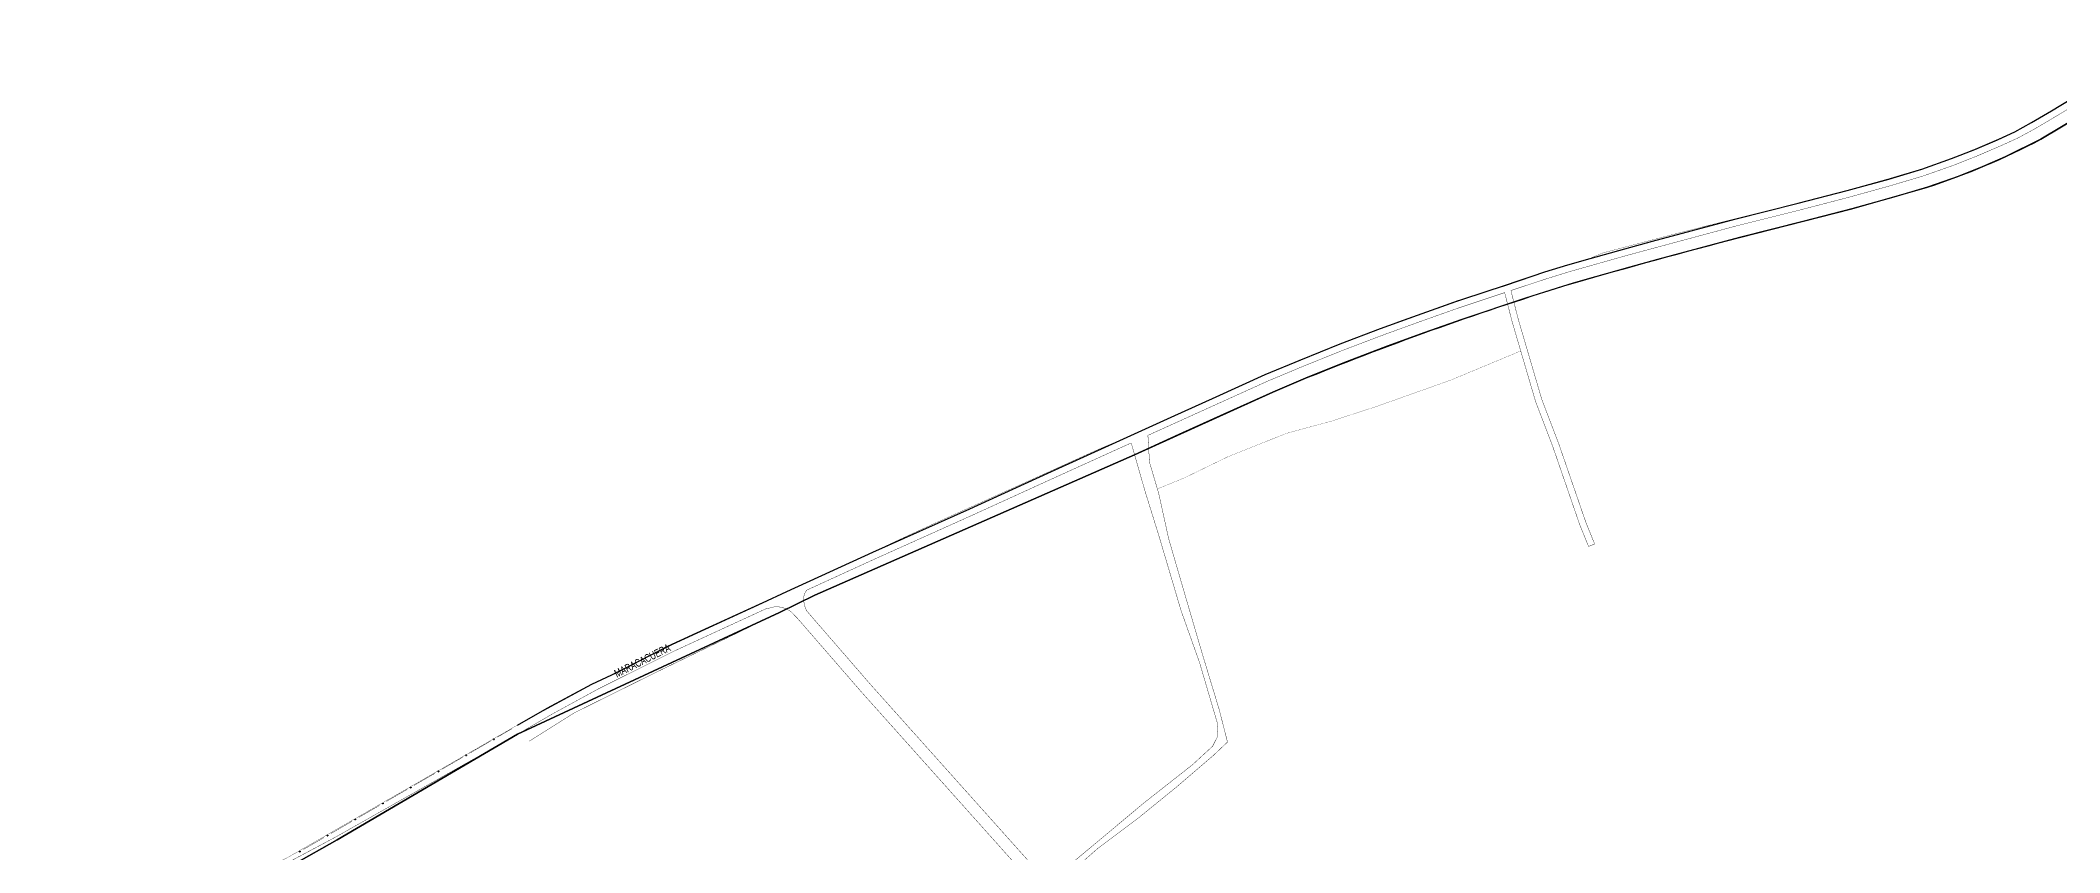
# Model space of a CAD drawing. Extents: x 203591 to 208218, y 4854879 to 4857795.
# Drawn here: x 205558 to 206567, y 4856185 to 4856591 of the extents above; entities that cross this region are included whole.
import ezdxf

# ---------------------------------------------------------------- set-up
doc = ezdxf.new("R2010")
doc.units = 0
doc.header["$LTSCALE"] = 1.5
doc.header["$MEASUREMENT"] = 0
for name, pattern in [('PHANTOMX2', [5, 2.5, -0.5, 0.5, -0.5, 0.5, -0.5]), ('TRACO_05', [11, 7, -1, 0.5, -1, 0.5, -1]), ('TRACO_15', [3, 2, -1])]:
    doc.linetypes.add(name, pattern=pattern)
for name, color, linetype in [('CD-MALHA-LOTES', 40, 'CONTINUOUS'), ('HD-VALAS-DRENOS', 170, 'CONTINUOUS'), ('LM-LIM-SETOR-FISCAL', 7, 'CONTINUOUS'), ('RU-QUADRAS', 210, 'CONTINUOUS'), ('SV-CAMINHO-TRILHA', 20, 'CONTINUOUS'), ('SV-EIXO-ROD-ESTR', 7, 'CONTINUOUS'), ('SV-EST-M-N-PAV', 1, 'PHANTOMX2'), ('SV-EST-MUNIC-PAV', 20, 'CONTINUOUS'), ('SV-TXT-MUNIC-PAV', 20, 'CONTINUOUS')]:
    doc.layers.add(name, color=color, linetype=linetype)
doc.styles.add('ARIAL', font='ARIAL.TTF')
doc.linetypes.add('Limite', pattern='A,20,-3,[130,ltypeshp.shx,S=6.35,R=0,X=0,Y=0],-3,20', length=46)

msp = doc.modelspace()

# ---------------------------------------------------------------- linework, layer by layer
at = {"layer": 'CD-MALHA-LOTES', "linetype": 'Continuous', "flags": 128}
msp.add_lwpolyline([(206578.5, 4856553.42), (206557.96, 4856541.16), (206540.09, 4856532.25), (206528.51, 4856527.29), (206516.59, 4856522.57), (206501.28, 4856517.16), (206484.48, 4856512.15), (206463.47, 4856506.32), (206438.93, 4856499.93), (206407.27, 4856492.01), (206366.24, 4856480.96), (206352.52, 4856477.25), (206335.22, 4856472.35), (206324.14, 4856469.23), (206312.91, 4856465.75), (206300.29, 4856461.6), (206268.52, 4856451.01), (206249.49, 4856444.27), (206231.14, 4856437.62), (206211.15, 4856430.02), (206191.54, 4856422.12), (206173.94, 4856414.76), (206149.55, 4856403.73), (206127.06, 4856393.54), (206104.89, 4856383.35), (205945.09, 4856313.2), (205927.32, 4856304.53), (205796.4, 4856243.75), (205706.25, 4856190.98), (205684.36, 4856178.6)], dxfattribs=at)
at = {"layer": 'HD-VALAS-DRENOS', "linetype": 'TRACO_05', "const_width": 0.18, "flags": 128}
msp.add_lwpolyline([(205927.318761, 4856304.528489), (205866.143556, 4856274.891322), (205824.698267, 4856254.342558), (205802.29262, 4856240.237806)], dxfattribs=at)
at = {"layer": 'LM-LIM-SETOR-FISCAL', "linetype": 'Limite', "ltscale": 0.1, "const_width": 0.13, "flags": 128}
msp.add_lwpolyline([(205796.415, 4856248.315), (205682.51, 4856182.65), (205659.3, 4856170.51), (205621.44, 4856158.01), (205507.35, 4856123.37), (205407.36, 4856092.31), (205394.74, 4856089.5), (205362.25, 4856082.61), (205354.69, 4856080.34), (205337.55, 4856076.77), (205289.87, 4856073.56), (205229.36, 4856070.3), (205219.27, 4856069.56), (205147.92, 4856065.7), (205113.32, 4856064.4), (205090.92, 4856063.16), (205009.9, 4856058.92), (204851.88, 4856050.7), (204687.08, 4856042.13), (204637.14, 4856038.78), (204603.03, 4856036.66), (204553.89, 4856035.32), (204520.66, 4856035.13), (204502.57, 4856037.61), (204484.57, 4856041.23), (204412.67, 4856060.75), (204330.68, 4856083.79), (204299.16, 4856093.11), (204270.41, 4856101.78), (204253.26, 4856107.22), (204244.69, 4856110.17), (204218.41, 4856111.79), (204202.69, 4856112.17), (204189.55, 4856111.98), (204142.89, 4856109.12), (204035.38, 4856102.27), (203993.42, 4856098.93), (203985.94, 4856098.57), (203969, 4856097.51), (203907.01, 4856092.75), (203828.45, 4856087.6), (203806.83, 4856085.89), (203745.43, 4856081.58), (203724.99, 4856080.15), (203677.22, 4856076.56), (203633.71, 4856071.22), (203591.04, 4856063.51), (203660.37, 4856023.03), (203705.27, 4855996.41), (203743.77, 4855973.31), (203818.31, 4855928.72), (203887.09, 4855887.86), (203952.66, 4855848.85), (204025, 4855805.96), (204088.2, 4855766.95), (204107.49, 4855755.62), (204177.8, 4855715.26), (204283.05, 4855651.55), (204316.3, 4855629.3), (204344.05, 4855608.74), (204359.413431, 4855596.133587), (204366.73, 4855590.13), (204395.58, 4855561.78), (204414.87, 4855540.12), (204436.53, 4855514.57), (204458.95, 4855485.04), (204486.36, 4855444.86), (204505.82, 4855416.26), (204534.16, 4855377.59), (204568.85, 4855328.27), (204604.98, 4855276.24), (204637.1, 4855229.79), (204661.77, 4855193.9), (204679.77, 4855167.91), (204703.32, 4855133.45), (204736.81, 4855084.64), (204752.67, 4855062.31), (204783.23, 4855019.37), (204803.12, 4854991.18), (204834.249649, 4854948.199642), (204845.64, 4854959.83), (204876.75, 4854964.71), (204914.35, 4854970.84), (204996.87, 4854983.31), (205090.66, 4854997.71), (205105.98, 4854999.94), (205187.94, 4855012.05), (205245.94, 4855021.11), (205272.68, 4855025.85), (205289.82, 4855028.52), (205353.63, 4855038.1), (205379.87, 4855044.32), (205380.17, 4855053.59), (205399.55, 4855054.95), (205426.54, 4855056.03), (205437.99, 4855056.62), (205499.63, 4855060.67), (205539.31, 4855063.19), (205567.09, 4855064.98), (205582.41, 4855066.09), (205635.91, 4855070), (205692.95, 4855073.42), (205739.37, 4855076.32), (205755.85, 4855076.88), (205779.09, 4855078.91), (205796.39, 4855080.33), (205832.27, 4855082.2), (205855.36, 4855083.58), (205884.96, 4855084.97), (205904.85, 4855085.43), (205945.85, 4855088.06), (205975.45, 4855089.94), (205990.04, 4855090.61), (206010.45, 4855091.62), (206021.42, 4855091.93), (206022.38, 4855094.63), (206023.19, 4855099.07), (206023.73, 4855105.32), (206023.73, 4855114.57), (206023.61, 4855122.77), (206023.73, 4855128.91), (206023.31, 4855148.74), (206059.09, 4855155.08), (206090.43, 4855139.24), (206138.56, 4855111.07), (206178.75, 4855088.19), (206206.79, 4855072.52), (206222.46, 4855062.86), (206230.38, 4855057.64), (206237.19, 4855052.51), (206245.02, 4855046.96), (206277.61, 4855028.92), (206315.11, 4855009.06), (206322.43, 4855004.94), (206334.61, 4854998.15), (206344.05, 4854991.94), (206370.01, 4854978.16), (206377.13, 4854974.52), (206383.62, 4854970.88), (206391.86, 4854965.97), (206400.96, 4854960.99), (206409.67, 4854956.24), (206418.06, 4854951.81), (206428.03, 4854946.58), (206436.74, 4854941.99), (206446.39, 4854936.45), (206454.94, 4854931.86), (206463.33, 4854927.27), (206473.94, 4854921.41), (206483.44, 4854916.66), (206493.49, 4854911.28), (206502.2, 4854906.53), (206509.16, 4854902.73), (206517.55, 4854899.17), (206528.48, 4854896), (206549.69, 4854889.67), (206564.41, 4854883.97), (206567.2, 4854879.08), (206570.83, 4854883.26), (206576.05, 4854891.17), (206582.86, 4854902.57), (206588.24, 4854910.17), (206594.1, 4854919.67), (206601.38, 4854929.09), (206611.99, 4854937.95), (206625.76, 4854949.98), (206640.32, 4854965.18), (206646.34, 4854973.73), (206650.93, 4854980.7), (206656.31, 4854989.4), (206659.8, 4854993.84), (206666.37, 4855000.56), (206674.91, 4855008.32), (206682.51, 4855016.24), (206687.1, 4855021.3), (206689.8, 4855026.21), (206695.97, 4855035.87), (206702.46, 4855046.95), (206709.74, 4855060.01), (206715.44, 4855068.88), (206721.77, 4855075.21), (206727.79, 4855082.65), (206732.22, 4855088.66), (206736.5, 4855097.05), (206739.58, 4855106.79), (206740.85, 4855116.29), (206741.17, 4855125.63), (206741.64, 4855134.02), (206741.17, 4855142.09), (206742.12, 4855150.72), (206742.75, 4855160.06), (206742.43, 4855173.36), (206743.07, 4855183.81), (206745.76, 4855192.36), (206748.45, 4855197.74), (206758.11, 4855205.5), (206768.24, 4855208.82), (206775.2, 4855210.56), (206778.84, 4855212.3), (206783.44, 4855216.26), (206786.6, 4855221.64), (206789.29, 4855225.29), (206792.14, 4855229.4), (206795.63, 4855232.73), (206801.01, 4855234.47), (206808.45, 4855236.21), (206816.52, 4855237.63), (206822.22, 4855240.17), (206827.6, 4855242.54), (206831.4, 4855244.28), (206836.63, 4855244.44), (206839.95, 4855243.97), (206842.19, 4855243.65), (206845.62, 4855240.46), (206849.62, 4855235.99), (206854.58, 4855232.12), (206859.64, 4855229.78), (206864.76, 4855227.39), (206870.2, 4855225.04), (206874.73, 4855222.3), (206878.92, 4855219.29), (206882.98, 4855215.83), (206887.98, 4855212.7), (206893.95, 4855209.85), (206900.29, 4855207.85), (206907.15, 4855206.19), (206913.73, 4855205.04), (206920.81, 4855203.6), (206927.56, 4855201.94), (206933.6, 4855200.48), (206939.89, 4855199.17), (206945.67, 4855197.5), (206951.88, 4855196.77), (206955.646692, 4855197.169441), (206957.306662, 4855197.34315), (206961.862616, 4855199.664984), (206966.527907, 4855198.429918), (206972.051755, 4855197.762708), (206977.408644, 4855196.392723), (206983.226231, 4855195.866614), (206988.517313, 4855195.575902), (206994.381656, 4855194.986132), (206999.439545, 4855194.39722), (207005.614593, 4855193.621657), (207012.363297, 4855193.601324), (207017.572169, 4855195.36525), (207023.03395, 4855199.405412), (207027.732957, 4855202.047994), (207032.274552, 4855204.906141), (207036.833943, 4855207.976499), (207041.709791, 4855210.664404), (207047.645836, 4855212.460922), (207053.627362, 4855214.050921), (207060.025663, 4855216.416757), (207065.622577, 4855219.182648), (207071.297192, 4855222.28006), (207076.000549, 4855226.442043), (207079.81713, 4855231.025691), (207081.103271, 4855236.760794), (207082.59759, 4855241.307754), (207088.023389, 4855243.939561), (207090.578395, 4855249.590665), (207089.808985, 4855256.17649), (207088.296416, 4855261.394437), (207091.682817, 4855264.782116), (207096.437455, 4855266.14688), (207101.10609, 4855269.633922), (207105.023599, 4855274.180832), (207109.741577, 4855275.556417), (207115.560457, 4855275.105675), (207120.834136, 4855274.222138), (207125.843848, 4855273.366924), (207131.736831, 4855271.630579), (207137.125757, 4855270.101991), (207140.28442, 4855270.079902), (207149.515925, 4855272.920652), (207159.750695, 4855279.150512), (207168.205506, 4855287.160332), (207178.440276, 4855293.835183), (207190.455007, 4855299.175063), (207198.909818, 4855306.294903), (207210.479558, 4855312.524764), (207226.054209, 4855320.312089), (207238.95892, 4855331.88183), (207248.7487, 4855350.571411), (207250.973651, 4855379.940753), (207256.758521, 4855404.860194), (207263.433371, 4855423.994765), (207271.888182, 4855446.689256), (207282.567942, 4855472.943668), (207294.805168, 4855494.970674), (207326.84445, 4855524.340016), (207365.558582, 4855558.159258), (207387.072345, 4855586.866424), (207407.157013, 4855615.155159), (207422.962295, 4855638.924947), (207434.532036, 4855666.069339), (207438.091956, 4855689.65381), (207436.311996, 4855734.152813), (207437.646966, 4855776.64936), (207435.867006, 4855804.683732), (207437.201976, 4855838.502973), (207442.986846, 4855862.087445), (207450.106687, 4855888.786846), (207460.341457, 4855908.811397), (207484.893222, 4855935.842551), (207514.888754, 4855951.474025), (207555.868566, 4855955.698748), (207618.394465, 4855944.291996), (207657.684388, 4855935.842551), (207679.230475, 4855930.772883), (207701.081061, 4855927.500978), (207727.335472, 4855933.285849), (207757.594794, 4855943.075629), (207797.198906, 4855948.41551), (207840.362939, 4855943.520619), (207880.857031, 4855931.060899), (207908.46854, 4855922.081144), (207928.081857, 4855916.750273), (207978.978222, 4855907.32502), (207988.919986, 4855905.773418), (208022.363859, 4855902.136547), (208058.853041, 4855901.246567), (208090.002343, 4855903.026527), (208114.955167, 4855908.683361), (208130.682304, 4855913.813432), (208161.847626, 4855928.407512), (208188.891822, 4855948.61949), (208218.286591, 4855981.057933), (208187.445907, 4855991.449903), (208165.321069, 4856010.222493), (208159.224361, 4856022.94), (208156.58974, 4856039.12589), (208148.685879, 4856065.472094), (208141.72335, 4856085.385589), (208131.121743, 4856100.600365), (208114.978287, 4856123.563692), (208106.091421, 4856139.449948), (208093.205298, 4856162.116022), (208084.73682, 4856199.326829), (208076.797221, 4856229.27502), (208073.616124, 4856257.1496), (208067.838157, 4856284.431712), (208065.021572, 4856320.096316), (208063.518292, 4856367.226456), (208062.416051, 4856397.165935), (208051.054374, 4856419.94066), (208041.168955, 4856425.250761), (208034.147983, 4856457.455812), (208021.67975, 4856492.348298), (208031.159526, 4856541.689942), (208020.976111, 4856586.808408), (208019.467809, 4856600.268866), (208028.327718, 4856624.553543), (208027.926294, 4856671.90573), (208026.162133, 4856750.628679), (208030.440265, 4856795.701991), (208034.406877, 4856848.418794), (208036.125381, 4856871.257936), (208022.299519, 4856927.922659), (208010.560024, 4856953.886397), (208008.303255, 4856989.771934), (207999.795743, 4857038.357717), (207992.204293, 4857055.360826), (207973.187812, 4857100.767903), (207964.482023, 4857136.653753), (207955.32649, 4857174.790688), (207947.06, 4857205.66), (207936.24, 4857242.09), (207927.67, 4857273.58), (207918.98, 4857320.37), (207891.61, 4857379.79), (207864.78, 4857442.58), (207832.53, 4857508.13), (207814.62, 4857556.12), (207809.96, 4857575.68), (207785.03, 4857617.04), (207772.89, 4857638.07), (207748.63, 4857685.56), (207726.14, 4857726.05), (207670.54, 4857791.94), (207637.716929, 4857752.579866), (207327.499503, 4857249.046871), (207320.676618, 4857251.493261), (207314.080136, 4857253.877844), (207301.63279, 4857226.347664), (207278.712679, 4857178.433894), (207276.5774, 4857174.787641), (207262.892453, 4857152.57806), (207252.462304, 4857134.399802), (207240.885989, 4857115.917861), (207229.906692, 4857098.269253), (207214.91377, 4857077.033986), (207202.397592, 4857060.643753), (207187.795384, 4857042.763498), (207183.851205, 4857038.068132), (207172.84771, 4857025.964287), (207149.87276, 4857002.228535), (207122.979462, 4856978.24558), (207115.279823, 4856971.792429), (207096.554824, 4856956.721089), (207093.179038, 4856954.256239), (207063.969674, 4856931.265115), (207039.009706, 4856911.05036), (207002.55255, 4856880.952023), (206995.622513, 4856875.427191), (206955.697742, 4856843.197587), (206925.76, 4856819.17), (206889.95, 4856790.29), (206863.87, 4856769.12), (206847.05, 4856755.62), (206812.934473, 4856729.478313), (206791.2, 4856713), (206771.48, 4856697.98), (206751.62, 4856684.07), (206724.81, 4856665.42), (206695.34, 4856644.45), (206670.42, 4856628.03), (206663.08, 4856623.07), (206633.21, 4856602.21), (206600.85, 4856580.16), (206591.4, 4856573.83), (206573.31, 4856561.53), (206563.13, 4856555.38), (206553.22, 4856549.54), (206544.9, 4856545.03), (206536.19, 4856541.04), (206524.84, 4856536.19), (206513.22, 4856531.58), (206498.3, 4856526.31), (206481.81, 4856521.39), (206460.98, 4856515.61), (206436.55, 4856509.25), (206404.85, 4856501.32), (206376.503498, 4856494.172169), (206338.854515, 4856484.264542), (206332.61, 4856481.61), (206321.41, 4856478.45), (206309.98, 4856474.91), (206297.27, 4856470.73), (206283.09, 4856465.93), (206265.98, 4856460.4), (206237.37, 4856450.17), (206227.79, 4856446.64), (206207.64, 4856438.98), (206187.88, 4856431.02), (206170.1, 4856423.58), (206145.59, 4856412.49), (206123.09, 4856402.3), (206095.56, 4856389.84), (206084.72388, 4856385.188271), (206064.4, 4856375.95), (206043.92, 4856366.69), (206002.95, 4856348.23), (205973.98, 4856334.81), (205918.83, 4856309.59), (205889.94, 4856296.39), (205871.28, 4856287.81), (205863.09, 4856283.51), (205834.67, 4856269.04), (205796.415, 4856248.315)], dxfattribs=at)
at = {"layer": 'RU-QUADRAS', "color": 6, "linetype": 'Continuous'}
msp.add_lwpolyline([(205206.64, 4855688.61), (205604.26, 4856057.69), (205592.99, 4856144.99), (205632.26, 4856157.4), (205649.94, 4856163.84, 0.021838467), (205684.36, 4856178.6), (205706.25, 4856190.98), (205796.4, 4856243.75), (205927.32, 4856304.53), (205945.09, 4856313.2), (206104.89, 4856383.35), (206173.94, 4856414.76), (206191.54, 4856422.12, -0.0212112611), (206324.14, 4856469.23, -0.0060416522), (206407.27, 4856492.01), (206463.47, 4856506.32), (206501.28, 4856517.16, 0.0420252651), (206557.96, 4856541.16), (206578.5, 4856553.42)], format="xyb", dxfattribs=at)
at = {"layer": 'SV-CAMINHO-TRILHA', "linetype": 'TRACO_15', "ltscale": 0.75, "const_width": 0.1, "flags": 128}
msp.add_lwpolyline([(206116.266776, 4856366.33658), (206129.803839, 4856371.87163), (206151.656025, 4856382.477744), (206180.719741, 4856394.06464), (206203.604194, 4856400.293412), (206226.45791, 4856407.775553), (206262.989123, 4856420.739822), (206297.90304, 4856435.275243)], dxfattribs=at)
at = {"layer": 'SV-EIXO-ROD-ESTR', "flags": 128}
for points in [[(205796.395777, 4856248.171367), (205811.210337, 4856256.665296), (205833.548248, 4856268.727768), (205846.057478, 4856274.535624), (205863.157797, 4856283.365653), (205873.809832, 4856288.678462), (205918.900121, 4856309.439252), (205931.09203, 4856315.015399), (205974.044512, 4856334.660344), (206022.452691, 4856356.393655), (206061.5642, 4856374.228757), (206095.630478, 4856389.688105), (206106.626832, 4856394.667294), (206123.157545, 4856402.152461), (206145.652604, 4856412.346583), (206170.161405, 4856423.435725), (206187.945684, 4856430.872041), (206207.701791, 4856438.833639), (206227.84846, 4856446.487477), (206246.302267, 4856453.176738), (206265.444969, 4856459.950453), (206283.145848, 4856465.775821), (206290.373879, 4856468.135562), (206297.318712, 4856470.579558), (206310.030654, 4856474.759039), (206321.453461, 4856478.299839), (206332.652644, 4856481.455313), (206350.000145, 4856486.368491), (206363.77744, 4856490.088298), (206404.894296, 4856501.161562), (206436.585872, 4856509.091955), (206461.017091, 4856515.457606), (206481.858403, 4856521.238256), (206498.347655, 4856526.160221), (206513.273723, 4856531.427366), (206524.900509, 4856536.038373), (206536.257079, 4856540.897236), (206544.968744, 4856544.883307), (206553.301839, 4856549.397523), (206563.211137, 4856555.239352), (206573.399465, 4856561.393521)], [(205784.365232, 4856241.179014), (205784.610247, 4856241.364801)], [(205784.367064, 4856241.221813), (205784.562583, 4856241.376433)], [(205784.367777, 4856241.199278), (205784.584308, 4856241.367223)], [(205784.374242, 4856241.163603), (205784.625018, 4856241.351376)], [(205784.374611, 4856241.247385), (205784.535705, 4856241.372193)], [(205784.374923, 4856241.143697), (205784.648165, 4856241.341782)], [(205784.378993, 4856241.269244), (205784.521204, 4856241.376094)], [(205784.385431, 4856241.130663), (205784.656966, 4856241.328878)], [(205784.390272, 4856241.291141), (205784.4963, 4856241.366722)], [(205784.390481, 4856241.111938), (205784.676163, 4856241.317873)], [(205784.398944, 4856241.307569), (205784.48573, 4856241.36793)], [(205784.40271, 4856241.098096), (205784.686241, 4856241.300103)], [(205784.410011, 4856241.082398), (205784.696743, 4856241.288617)], [(205784.426392, 4856241.070812), (205784.701469, 4856241.271079)], [(205784.435995, 4856241.05708), (205784.710917, 4856241.257432)], [(205784.457158, 4856241.047631), (205784.71098, 4856241.23559)], [(205784.473561, 4856241.03774), (205784.718178, 4856241.220303)], [(205784.499546, 4856241.034332), (205784.715767, 4856241.197367)], [(205784.520419, 4856241.024428), (205784.718113, 4856241.178366)], [(205784.545104, 4856241.029175), (205784.705203, 4856241.150255)], [(205784.562643, 4856241.024286), (205784.705256, 4856241.130721)], [(205784.583514, 4856241.030917), (205784.69004, 4856241.108363)], [(205784.597511, 4856241.032099), (205784.685439, 4856241.093282)], [(205770.518752, 4856233.161845), (205770.763768, 4856233.347632)], [(205770.520584, 4856233.204643), (205770.716104, 4856233.359264)], [(205770.521297, 4856233.182109), (205770.737828, 4856233.350054)], [(205770.527762, 4856233.146434), (205770.778539, 4856233.334207)], [(205770.528132, 4856233.230216), (205770.689225, 4856233.355024)], [(205770.528444, 4856233.126528), (205770.801685, 4856233.324613)], [(205770.532513, 4856233.252075), (205770.674724, 4856233.358925)], [(205770.538951, 4856233.113494), (205770.810486, 4856233.311709)], [(205770.543792, 4856233.273971), (205770.649821, 4856233.349553)], [(205770.544001, 4856233.094769), (205770.829684, 4856233.300704)], [(205770.552464, 4856233.2904), (205770.63925, 4856233.350761)], [(205770.556231, 4856233.080927), (205770.839761, 4856233.282934)], [(205770.563531, 4856233.065229), (205770.850263, 4856233.271448)], [(205770.579912, 4856233.053643), (205770.854989, 4856233.25391)], [(205770.589515, 4856233.039911), (205770.864437, 4856233.240263)], [(205770.610678, 4856233.030462), (205770.8645, 4856233.218421)], [(205770.627082, 4856233.020571), (205770.871698, 4856233.203134)], [(205770.653067, 4856233.017163), (205770.869288, 4856233.180198)], [(205770.673939, 4856233.007259), (205770.871633, 4856233.161197)], [(205770.698625, 4856233.012006), (205770.858724, 4856233.133086)], [(205770.716163, 4856233.007117), (205770.858776, 4856233.113552)], [(205770.737035, 4856233.013748), (205770.84356, 4856233.091194)], [(205770.751031, 4856233.01493), (205770.838959, 4856233.076113)], [(205756.672273, 4856225.144676), (205756.917288, 4856225.330463)], [(205756.674104, 4856225.187474), (205756.869624, 4856225.342095)], [(205756.674817, 4856225.16494), (205756.891349, 4856225.332885)], [(205756.681283, 4856225.129265), (205756.932059, 4856225.317038)], [(205756.681652, 4856225.213047), (205756.842745, 4856225.337855)], [(205756.681964, 4856225.109359), (205756.955206, 4856225.307444)], [(205756.686033, 4856225.234906), (205756.828245, 4856225.341756)], [(205756.692471, 4856225.096325), (205756.964006, 4856225.29454)], [(205756.697312, 4856225.256802), (205756.803341, 4856225.332384)], [(205756.697521, 4856225.0776), (205756.983204, 4856225.283535)], [(205756.705985, 4856225.273231), (205756.792771, 4856225.333592)], [(205756.709751, 4856225.063758), (205756.993281, 4856225.265765)], [(205756.717052, 4856225.04806), (205757.003783, 4856225.254279)], [(205756.733432, 4856225.036474), (205757.00851, 4856225.236741)], [(205756.743035, 4856225.022742), (205757.017957, 4856225.223094)], [(205756.764199, 4856225.013293), (205757.018021, 4856225.201252)], [(205756.780602, 4856225.003402), (205757.025219, 4856225.185965)], [(205756.806587, 4856224.999994), (205757.022808, 4856225.163028)], [(205756.827459, 4856224.99009), (205757.025153, 4856225.144028)], [(205756.852145, 4856224.994837), (205757.012244, 4856225.115917)], [(205756.869683, 4856224.989948), (205757.012297, 4856225.096383)], [(205756.890555, 4856224.996579), (205756.997081, 4856225.074025)], [(205756.904552, 4856224.997761), (205756.992479, 4856225.058944)], [(205728.979313, 4856209.110338), (205729.224329, 4856209.296125)], [(205728.981145, 4856209.153136), (205729.176664, 4856209.307757)], [(205728.981858, 4856209.130602), (205729.198389, 4856209.298547)], [(205728.988323, 4856209.094927), (205729.2391, 4856209.2827)], [(205728.988692, 4856209.178709), (205729.149786, 4856209.303517)], [(205728.989004, 4856209.075021), (205729.262246, 4856209.273106)], [(205728.993074, 4856209.200568), (205729.135285, 4856209.307417)], [(205728.999512, 4856209.061987), (205729.271047, 4856209.260202)], [(205729.004353, 4856209.222464), (205729.110382, 4856209.298046)], [(205729.004562, 4856209.043262), (205729.290245, 4856209.249197)], [(205729.013025, 4856209.238893), (205729.099811, 4856209.299254)], [(205729.016792, 4856209.02942), (205729.300322, 4856209.231427)], [(205729.024092, 4856209.013722), (205729.310824, 4856209.219941)], [(205729.040473, 4856209.002136), (205729.31555, 4856209.202402)], [(205729.050076, 4856208.988404), (205729.324998, 4856209.188756)], [(205729.071239, 4856208.978955), (205729.325061, 4856209.166914)], [(205729.087642, 4856208.969064), (205729.332259, 4856209.151627)], [(205729.113628, 4856208.965656), (205729.329848, 4856209.12869)], [(205729.1345, 4856208.955751), (205729.332194, 4856209.10969)], [(205729.159185, 4856208.960499), (205729.319285, 4856209.081579)], [(205729.176724, 4856208.95561), (205729.319337, 4856209.062045)], [(205729.197595, 4856208.962241), (205729.304121, 4856209.039687)], [(205729.211592, 4856208.963423), (205729.29952, 4856209.024606)], [(205742.825793, 4856217.127507), (205743.070808, 4856217.313294)], [(205742.827625, 4856217.170305), (205743.023144, 4856217.324926)], [(205742.828337, 4856217.147771), (205743.044869, 4856217.315716)], [(205742.834803, 4856217.112096), (205743.085579, 4856217.299869)], [(205742.835172, 4856217.195878), (205742.996266, 4856217.320686)], [(205742.835484, 4856217.09219), (205743.108726, 4856217.290275)], [(205742.839554, 4856217.217737), (205742.981765, 4856217.324587)], [(205742.845992, 4856217.079156), (205743.117527, 4856217.277371)], [(205742.850833, 4856217.239633), (205742.956861, 4856217.315215)], [(205742.851042, 4856217.060431), (205743.136724, 4856217.266366)], [(205742.859505, 4856217.256062), (205742.946291, 4856217.316423)], [(205742.863271, 4856217.046589), (205743.146801, 4856217.248596)], [(205742.870572, 4856217.030891), (205743.157304, 4856217.23711)], [(205742.886952, 4856217.019305), (205743.16203, 4856217.219571)], [(205742.896555, 4856217.005573), (205743.171477, 4856217.205925)], [(205742.917719, 4856216.996124), (205743.171541, 4856217.184083)], [(205742.934122, 4856216.986233), (205743.178739, 4856217.168796)], [(205742.960107, 4856216.982825), (205743.176328, 4856217.145859)], [(205742.98098, 4856216.972921), (205743.178674, 4856217.126859)], [(205743.005665, 4856216.977668), (205743.165764, 4856217.098748)], [(205743.023204, 4856216.972779), (205743.165817, 4856217.079214)], [(205743.044075, 4856216.97941), (205743.150601, 4856217.056856)], [(205743.058072, 4856216.980592), (205743.145999, 4856217.041775)], [(205715.132834, 4856201.093169), (205715.377849, 4856201.278956)], [(205715.134665, 4856201.135967), (205715.330185, 4856201.290588)], [(205715.135378, 4856201.113433), (205715.351909, 4856201.281378)], [(205715.141843, 4856201.077758), (205715.39262, 4856201.265531)], [(205715.142213, 4856201.161539), (205715.303306, 4856201.286348)], [(205715.142525, 4856201.057852), (205715.415766, 4856201.255937)], [(205715.146594, 4856201.183399), (205715.288806, 4856201.290248)], [(205715.153032, 4856201.044818), (205715.424567, 4856201.243033)], [(205715.157873, 4856201.205295), (205715.263902, 4856201.280877)], [(205715.158082, 4856201.026092), (205715.443765, 4856201.232028)], [(205715.166546, 4856201.221724), (205715.253332, 4856201.282085)], [(205715.170312, 4856201.012251), (205715.453842, 4856201.214258)], [(205715.177613, 4856200.996553), (205715.464344, 4856201.202772)], [(205715.193993, 4856200.984967), (205715.469071, 4856201.185233)], [(205715.203596, 4856200.971235), (205715.478518, 4856201.171587)], [(205715.224759, 4856200.961786), (205715.478581, 4856201.149745)], [(205715.241163, 4856200.951895), (205715.48578, 4856201.134458)], [(205715.267148, 4856200.948487), (205715.483369, 4856201.111521)], [(205715.28802, 4856200.938582), (205715.485714, 4856201.092521)], [(205715.312706, 4856200.94333), (205715.472805, 4856201.06441)], [(205715.330244, 4856200.938441), (205715.472857, 4856201.044876)], [(205715.351116, 4856200.945072), (205715.457641, 4856201.022518)], [(205715.365112, 4856200.946254), (205715.45304, 4856201.007437)], [(205701.286354, 4856193.076), (205701.531369, 4856193.261787)], [(205701.288185, 4856193.118798), (205701.483705, 4856193.273419)], [(205701.288898, 4856193.096264), (205701.50543, 4856193.264209)], [(205701.295364, 4856193.060589), (205701.54614, 4856193.248362)], [(205701.295733, 4856193.14437), (205701.456826, 4856193.269179)], [(205701.296045, 4856193.040683), (205701.569287, 4856193.238768)], [(205701.300114, 4856193.16623), (205701.442326, 4856193.273079)], [(205701.306552, 4856193.027649), (205701.578087, 4856193.225864)], [(205701.311393, 4856193.188126), (205701.417422, 4856193.263708)], [(205701.311603, 4856193.008923), (205701.597285, 4856193.214859)], [(205701.320066, 4856193.204555), (205701.406852, 4856193.264916)], [(205701.323832, 4856192.995082), (205701.607362, 4856193.197089)], [(205701.331133, 4856192.979384), (205701.617864, 4856193.185603)], [(205701.347513, 4856192.967798), (205701.622591, 4856193.168064)], [(205701.357116, 4856192.954066), (205701.632038, 4856193.154418)], [(205701.37828, 4856192.944617), (205701.632102, 4856193.132576)], [(205701.394683, 4856192.934726), (205701.6393, 4856193.117289)], [(205701.420668, 4856192.931318), (205701.636889, 4856193.094352)], [(205701.44154, 4856192.921413), (205701.639235, 4856193.075352)], [(205701.466226, 4856192.926161), (205701.626325, 4856193.04724)], [(205701.483765, 4856192.921272), (205701.626378, 4856193.027707)], [(205701.504636, 4856192.927903), (205701.611162, 4856193.005349)], [(205701.518633, 4856192.929085), (205701.60656, 4856192.990268)], [(205687.439874, 4856185.058831), (205687.684889, 4856185.244618)], [(205687.441706, 4856185.101629), (205687.637225, 4856185.25625)], [(205687.442419, 4856185.079095), (205687.65895, 4856185.24704)], [(205687.448884, 4856185.04342), (205687.69966, 4856185.231193)], [(205687.449253, 4856185.127201), (205687.610347, 4856185.25201)], [(205687.449565, 4856185.023514), (205687.722807, 4856185.221599)], [(205687.453635, 4856185.149061), (205687.595846, 4856185.25591)], [(205687.460073, 4856185.01048), (205687.731608, 4856185.208695)], [(205687.464914, 4856185.170957), (205687.570942, 4856185.246539)], [(205687.465123, 4856184.991754), (205687.750805, 4856185.19769)], [(205687.473586, 4856185.187386), (205687.560372, 4856185.247747)], [(205687.477352, 4856184.977913), (205687.760883, 4856185.17992)], [(205687.484653, 4856184.962215), (205687.771385, 4856185.168434)], [(205687.501034, 4856184.950629), (205687.776111, 4856185.150895)], [(205687.510637, 4856184.936897), (205687.785558, 4856185.137249)], [(205687.5318, 4856184.927447), (205687.785622, 4856185.115407)], [(205687.548203, 4856184.917557), (205687.79282, 4856185.10012)], [(205687.574188, 4856184.914149), (205687.790409, 4856185.077183)], [(205687.595061, 4856184.904244), (205687.792755, 4856185.058183)], [(205687.619746, 4856184.908992), (205687.779845, 4856185.030071)], [(205687.637285, 4856184.904103), (205687.779898, 4856185.010538)], [(205687.658156, 4856184.910734), (205687.764682, 4856184.98818)], [(205687.672153, 4856184.911916), (205687.76008, 4856184.973099)]]:
    msp.add_lwpolyline(points, dxfattribs=at)
at = {"layer": 'SV-EIXO-ROD-ESTR', "const_width": 0.18, "flags": 128}
for points in [[(205772.430894, 4856234.18352), (205782.815754, 4856240.196397)], [(205786.277374, 4856242.200689), (205793.200614, 4856246.209273)], [(205793.200614, 4856246.209273), (205793.72, 4856246.51)], [(205758.584414, 4856226.166351), (205768.969274, 4856232.179228)], [(205744.737935, 4856218.149182), (205755.122794, 4856224.162059)], [(205717.044975, 4856202.114844), (205727.429835, 4856208.12772)], [(205730.891455, 4856210.132013), (205741.276315, 4856216.14489)], [(205703.198496, 4856194.097675), (205713.583355, 4856200.110551)], [(205689.352016, 4856186.080506), (205699.736876, 4856192.093382)]]:
    msp.add_lwpolyline(points, dxfattribs=at)
at = {"layer": 'SV-EIXO-ROD-ESTR', "flags": 128}
for points in [[(205784.367064, 4856241.221813), (205784.378993, 4856241.269244), (205784.398944, 4856241.307569), (205784.424785, 4856241.334745), (205784.453882, 4856241.352806), (205784.48573, 4856241.36793), (205784.521204, 4856241.376094), (205784.562583, 4856241.376433), (205784.610247, 4856241.364801), (205784.648165, 4856241.341782), (205784.676163, 4856241.317873), (205784.696743, 4856241.288617), (205784.710917, 4856241.257432), (205784.718178, 4856241.220303), (205784.718113, 4856241.178366), (205784.705256, 4856241.130721), (205784.685439, 4856241.093282), (205784.659754, 4856241.067652), (205784.630211, 4856241.04715), (205784.597511, 4856241.032099), (205784.562643, 4856241.024286), (205784.520419, 4856241.024428), (205784.473561, 4856241.03774), (205784.435995, 4856241.05708), (205784.410011, 4856241.082398), (205784.390481, 4856241.111938), (205784.374923, 4856241.143697), (205784.365232, 4856241.179014), (205784.367064, 4856241.221813)], [(205770.520584, 4856233.204643), (205770.532513, 4856233.252075), (205770.552464, 4856233.2904), (205770.578305, 4856233.317576), (205770.607402, 4856233.335637), (205770.63925, 4856233.350761), (205770.674724, 4856233.358925), (205770.716104, 4856233.359264), (205770.763768, 4856233.347632), (205770.801685, 4856233.324613), (205770.829684, 4856233.300704), (205770.850263, 4856233.271448), (205770.864437, 4856233.240263), (205770.871698, 4856233.203134), (205770.871633, 4856233.161197), (205770.858776, 4856233.113552), (205770.838959, 4856233.076113), (205770.813274, 4856233.050483), (205770.783731, 4856233.029981), (205770.751031, 4856233.01493), (205770.716163, 4856233.007117), (205770.673939, 4856233.007259), (205770.627082, 4856233.020571), (205770.589515, 4856233.039911), (205770.563531, 4856233.065229), (205770.544001, 4856233.094769), (205770.528444, 4856233.126528), (205770.518752, 4856233.161845), (205770.520584, 4856233.204643)], [(205756.674104, 4856225.187474), (205756.686033, 4856225.234906), (205756.705985, 4856225.273231), (205756.731826, 4856225.300407), (205756.760922, 4856225.318468), (205756.792771, 4856225.333592), (205756.828245, 4856225.341756), (205756.869624, 4856225.342095), (205756.917288, 4856225.330463), (205756.955206, 4856225.307444), (205756.983204, 4856225.283535), (205757.003783, 4856225.254279), (205757.017957, 4856225.223094), (205757.025219, 4856225.185965), (205757.025153, 4856225.144028), (205757.012297, 4856225.096383), (205756.992479, 4856225.058944), (205756.966794, 4856225.033314), (205756.937251, 4856225.012812), (205756.904552, 4856224.997761), (205756.869683, 4856224.989948), (205756.827459, 4856224.99009), (205756.780602, 4856225.003402), (205756.743035, 4856225.022742), (205756.717052, 4856225.04806), (205756.697521, 4856225.0776), (205756.681964, 4856225.109359), (205756.672273, 4856225.144676), (205756.674104, 4856225.187474)], [(205728.981145, 4856209.153136), (205728.993074, 4856209.200568), (205729.013025, 4856209.238893), (205729.038866, 4856209.266069), (205729.067963, 4856209.28413), (205729.099811, 4856209.299254), (205729.135285, 4856209.307417), (205729.176664, 4856209.307757), (205729.224329, 4856209.296125), (205729.262246, 4856209.273106), (205729.290245, 4856209.249197), (205729.310824, 4856209.219941), (205729.324998, 4856209.188756), (205729.332259, 4856209.151627), (205729.332194, 4856209.10969), (205729.319337, 4856209.062045), (205729.29952, 4856209.024606), (205729.273835, 4856208.998976), (205729.244292, 4856208.978474), (205729.211592, 4856208.963423), (205729.176724, 4856208.95561), (205729.1345, 4856208.955751), (205729.087642, 4856208.969064), (205729.050076, 4856208.988404), (205729.024092, 4856209.013722), (205729.004562, 4856209.043262), (205728.989004, 4856209.075021), (205728.979313, 4856209.110338), (205728.981145, 4856209.153136)], [(205742.827625, 4856217.170305), (205742.839554, 4856217.217737), (205742.859505, 4856217.256062), (205742.885346, 4856217.283238), (205742.914443, 4856217.301299), (205742.946291, 4856217.316423), (205742.981765, 4856217.324587), (205743.023144, 4856217.324926), (205743.070808, 4856217.313294), (205743.108726, 4856217.290275), (205743.136724, 4856217.266366), (205743.157304, 4856217.23711), (205743.171477, 4856217.205925), (205743.178739, 4856217.168796), (205743.178674, 4856217.126859), (205743.165817, 4856217.079214), (205743.145999, 4856217.041775), (205743.120315, 4856217.016145), (205743.090772, 4856216.995643), (205743.058072, 4856216.980592), (205743.023204, 4856216.972779), (205742.98098, 4856216.972921), (205742.934122, 4856216.986233), (205742.896555, 4856217.005573), (205742.870572, 4856217.030891), (205742.851042, 4856217.060431), (205742.835484, 4856217.09219), (205742.825793, 4856217.127507), (205742.827625, 4856217.170305)], [(205715.134665, 4856201.135967), (205715.146594, 4856201.183399), (205715.166546, 4856201.221724), (205715.192386, 4856201.2489), (205715.221483, 4856201.266961), (205715.253332, 4856201.282085), (205715.288806, 4856201.290248), (205715.330185, 4856201.290588), (205715.377849, 4856201.278956), (205715.415766, 4856201.255937), (205715.443765, 4856201.232028), (205715.464344, 4856201.202772), (205715.478518, 4856201.171587), (205715.48578, 4856201.134458), (205715.485714, 4856201.092521), (205715.472857, 4856201.044876), (205715.45304, 4856201.007437), (205715.427355, 4856200.981807), (205715.397812, 4856200.961305), (205715.365112, 4856200.946254), (205715.330244, 4856200.938441), (205715.28802, 4856200.938582), (205715.241163, 4856200.951895), (205715.203596, 4856200.971235), (205715.177613, 4856200.996553), (205715.158082, 4856201.026092), (205715.142525, 4856201.057852), (205715.132834, 4856201.093169), (205715.134665, 4856201.135967)], [(205701.288185, 4856193.118798), (205701.300114, 4856193.16623), (205701.320066, 4856193.204555), (205701.345907, 4856193.231731), (205701.375003, 4856193.249792), (205701.406852, 4856193.264916), (205701.442326, 4856193.273079), (205701.483705, 4856193.273419), (205701.531369, 4856193.261787), (205701.569287, 4856193.238768), (205701.597285, 4856193.214859), (205701.617864, 4856193.185603), (205701.632038, 4856193.154418), (205701.6393, 4856193.117289), (205701.639235, 4856193.075352), (205701.626378, 4856193.027707), (205701.60656, 4856192.990268), (205701.580875, 4856192.964638), (205701.551332, 4856192.944136), (205701.518633, 4856192.929085), (205701.483765, 4856192.921272), (205701.44154, 4856192.921413), (205701.394683, 4856192.934726), (205701.357116, 4856192.954066), (205701.331133, 4856192.979384), (205701.311603, 4856193.008923), (205701.296045, 4856193.040683), (205701.286354, 4856193.076), (205701.288185, 4856193.118798)], [(205687.441706, 4856185.101629), (205687.453635, 4856185.149061), (205687.473586, 4856185.187386), (205687.499427, 4856185.214562), (205687.528524, 4856185.232623), (205687.560372, 4856185.247747), (205687.595846, 4856185.25591), (205687.637225, 4856185.25625), (205687.684889, 4856185.244618), (205687.722807, 4856185.221599), (205687.750805, 4856185.19769), (205687.771385, 4856185.168434), (205687.785558, 4856185.137249), (205687.79282, 4856185.10012), (205687.792755, 4856185.058183), (205687.779898, 4856185.010538), (205687.76008, 4856184.973099), (205687.734396, 4856184.947469), (205687.704853, 4856184.926967), (205687.672153, 4856184.911916), (205687.637285, 4856184.904103), (205687.595061, 4856184.904244), (205687.548203, 4856184.917557), (205687.510637, 4856184.936897), (205687.484653, 4856184.962215), (205687.465123, 4856184.991754), (205687.449565, 4856185.023514), (205687.439874, 4856185.058831), (205687.441706, 4856185.101629)]]:
    msp.add_lwpolyline(points, close=True, dxfattribs=at)
at = {"layer": 'SV-EST-M-N-PAV', "const_width": 0.18, "flags": 128}
for points in [[(206289.858328, 4856464.440402), (206293.52666, 4856450.170749), (206305.357679, 4856409.902538), (206313.889071, 4856387.587623), (206327.392582, 4856348.439897), (206331.80748, 4856337.560493)], [(206292.975755, 4856465.481657), (206296.687988, 4856451.041229), (206308.466518, 4856410.951672), (206316.970729, 4856388.707854), (206330.463368, 4856349.591644), (206334.845379, 4856338.793283), (206331.80748, 4856337.560493)], [(206103.177867, 4856389.307992), (206110.157725, 4856364.986829), (206117.253755, 4856342.165411), (206128.133755, 4856305.398545), (206137.3328, 4856279.584904), (206146.072156, 4856249.870131), (206146.566342, 4856242.996172), (206143.886766, 4856237.729317), (206133.900321, 4856228.526565), (206109.82127, 4856209.589001), (206066.760355, 4856173.654166), (206068.930539, 4856171.188048)], [(206111.529165, 4856393.08949), (206112.331606, 4856379.633536), (206116.892674, 4856364.221665), (206121.9387, 4856341.334622), (206130.05623, 4856313.434449), (206138.889358, 4856283.31718), (206147.166773, 4856256.06579), (206151.315067, 4856239.808948), (206144.367137, 4856233.210949), (206126.136043, 4856217.582428), (206107.411475, 4856202.363148), (206086.581558, 4856186.728379), (206068.930539, 4856171.188048)]]:
    msp.add_lwpolyline(points, dxfattribs=at)
at = {"layer": 'SV-EST-MUNIC-PAV', "const_width": 0.18, "flags": 128}
for points in [[(206575.265133, 4856558.478847), (206564.983969, 4856552.268602), (206555.00475, 4856546.385552), (206546.514096, 4856541.785983), (206537.657388, 4856537.733547), (206526.218817, 4856532.839599), (206514.487445, 4856528.187116), (206499.418655, 4856522.869606), (206482.815556, 4856517.913659), (206461.91559, 4856512.11674), (206437.441917, 4856505.740027), (206405.764074, 4856497.813071), (206364.678127, 4856486.748131), (206350.922414, 4856483.034151), (206333.593106, 4856478.126126), (206322.434868, 4856474.982188), (206311.083126, 4856471.463417), (206298.399157, 4856467.293133), (206292.975755, 4856465.481657)], [(206289.858328, 4856464.440402), (206283.844552, 4856462.431735), (206266.574791, 4856456.680573), (206247.468772, 4856449.919839), (206229.052304, 4856443.244113), (206208.962765, 4856435.611979), (206189.259572, 4856427.671705), (206171.542017, 4856420.263289), (206147.079618, 4856409.195142), (206124.585014, 4856399.001226), (206111.542956, 4856393.095735)], [(206103.155933, 4856389.29806), (206097.058773, 4856386.537244), (206062.996676, 4856371.079793), (206023.878835, 4856353.241804), (205975.47243, 4856331.509289), (205940.977386, 4856315.732477), (205939.754141, 4856313.740019), (205939.421295, 4856311.590735), (205939.722581, 4856308.428468), (205940.878842, 4856305.457311), (205972.674848, 4856268.792737), (206055.925104, 4856175.785861), (206118.513126, 4856106.186819), (206180.866542, 4856037.339361), (206193.938944, 4856022.983142)], [(205796.395777, 4856243.690317), (205813.262946, 4856253.507414), (205836.746503, 4856266.326867), (205875.305642, 4856285.55862), (205920.342987, 4856306.295034), (205924.763775, 4856307.377999), (205927.261904, 4856307.335832), (205930.548667, 4856306.578758), (205933.073686, 4856305.032717), (205936.418843, 4856301.568501), (205968.308054, 4856264.842769), (206051.519998, 4856171.834971), (206114.120214, 4856102.222369), (206176.482154, 4856033.365499), (206185.897928, 4856022.993789)], [(205796.403927, 4856243.689964), (205705.63, 4856192.39)], [(205705.63, 4856192.39), (205683.15, 4856180.4)]]:
    msp.add_lwpolyline(points, dxfattribs=at)

# ---------------------------------------------------------------- texts
at = {"layer": 'SV-TXT-MUNIC-PAV', "style": 'ARIAL', "width": 0.7}
msp.add_text('MARACACUERA', height=4, rotation=26.606578154, dxfattribs=at).set_placement((205846.089004, 4856271.897178))

doc.saveas('drawing.dxf')
